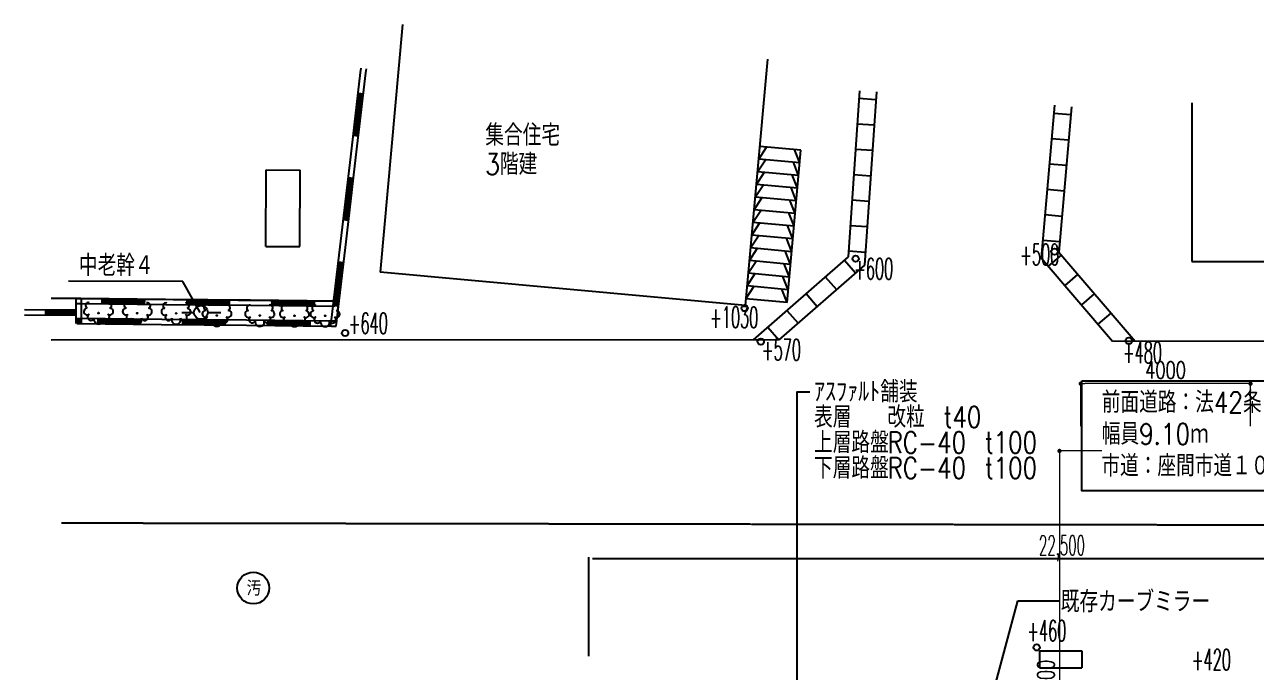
# Model space of a CAD drawing. Header units: millimetres. Extents: x 3721 to 423725, y 3529 to 115772.
# Drawn here: x 7530 to 36546, y 93812 to 109063 of the extents above; entities that cross this region are included whole.
import ezdxf

# ---------------------------------------------------------------- set-up
doc = ezdxf.new("R2010")
doc.units = ezdxf.units.MM
doc.header["$LTSCALE"] = 0.2
doc.header["$PDMODE"] = 1
doc.linetypes.add('CENTER', pattern=[50.8, 31.75, -6.35, 6.35, -6.35])
doc.layers.get('Defpoints').update_dxf_attribs({"color": 40})
doc.layers.add('0-1', color=7, linetype='Continuous')
doc.layers.add('92 設備記述', color=3, linetype='Continuous')
doc.layers.add('A_寸法', color=1, linetype='Continuous', lineweight=9, true_color=0xff0000)
doc.layers.add('A_通芯', color=8, linetype='Continuous', plot=False)
doc.styles.add('Dim', font='simplex.shx', dxfattribs={"width": 0.7, "bigfont": 'extfont2.shx'})
doc.styles.get("Standard").update_dxf_attribs({"font": 'simplex.shx', "width": 0.8, "height": 700, "bigfont": 'extfont2.shx'})
doc.styles.add('Standard-A', font='romans.shx', dxfattribs={"bigfont": 'extfont2.shx'})
doc.dimstyles.new('1-200', dxfattribs={"dimscale": 200, "dimtxt": 3, "dimasz": 1, "dimexe": 1, "dimexo": 1, "dimgap": 1, "dimtad": 1, "dimdec": 0, "dimtxsty": 'Dim', "dimblk": 'DOT', "dimcen": 2.5, "dimadec": 0, "dimazin": 0, "dimtfac": 1, "dimtdec": 0, "dimtix": 1, "dimtmove": 2, "dimatfit": 3, "dimldrblk": '引出線', "dimfxl": 1, "dimlwd": -1, "dimlwe": -1, "dimarcsym": 0})

# ---------------------------------------------------------------- blocks, each defined once
blk = doc.blocks.new('_Dot')
at = {"color": 0, "linetype": 'ByBlock', "lineweight": -2}
blk.add_line((-0.5, 0), (-1, 0), dxfattribs=at)
at = {"color": 0, "linetype": 'ByBlock', "const_width": 0.5}
blk.add_lwpolyline([(-0.25, 0, 1), (0.25, 0, 1)], format="xyb", close=True, dxfattribs=at)
blk = doc.blocks.new('*D5')
at = {"layer": 'A_寸法', "color": 0, "transparency": 16777216}
for p, q in [((32408, 99610), (32408, 100610)), ((36308, 100610), (32508, 100610)), ((36408, 99610), (36408, 100610))]:
    blk.add_line(p, q, dxfattribs=at)
at = {"layer": 'Defpoints', "color": 0, "transparency": 16777216}
for p in [(32408, 100610), (32408, 99610), (36408, 99610)]:
    blk.add_point(p, dxfattribs=at)
at = {"layer": 'A_寸法', "color": 0, "transparency": 16777216, "xscale": 100, "yscale": 100, "zscale": 100, "rotation": 180}
blk.add_blockref('_Dot', (32408, 100610), dxfattribs=at)
at = {"layer": 'A_寸法', "color": 0, "transparency": 16777216, "xscale": 100, "yscale": 100, "zscale": 100}
blk.add_blockref('_Dot', (36408, 100610), dxfattribs=at)
at = {"layer": 'A_寸法', "color": 0, "transparency": 16777216, "insert": (34408, 100930), "char_height": 400, "attachment_point": 5, "style": 'Dim'}
blk.add_mtext('4000', dxfattribs=at)
blk = doc.blocks.new('引出線')
at = {"color": 0, "linetype": 'ByBlock'}
for points in [[(0, 0), (-1.96, -0.4)], [(-1, 0), (0, 0)]]:
    blk.add_lwpolyline(points, dxfattribs=at)
blk = doc.blocks.new('*D6')
at = {"layer": 'A_寸法', "color": 0, "transparency": 16777216}
for p, q in [((32908, 99026), (31908, 99026)), ((31908, 98926), (31908, 88096)), ((32908, 87996), (31908, 87996))]:
    blk.add_line(p, q, dxfattribs=at)
at = {"layer": 'Defpoints', "color": 0, "transparency": 16777216}
for p in [(32908, 99026), (31908, 87996), (32908, 87996)]:
    blk.add_point(p, dxfattribs=at)
at = {"layer": 'A_寸法', "color": 0, "transparency": 16777216, "xscale": 100, "yscale": 100, "zscale": 100}
for p, rotation in [((31908, 99026), 90), ((31908, 87996), 270)]:
    blk.add_blockref('_Dot', p, dxfattribs=dict(at, rotation=rotation))
at = {"layer": 'A_寸法', "color": 0, "transparency": 16777216, "insert": (31588, 93511), "char_height": 400, "attachment_point": 5, "rotation": 90, "style": 'Dim'}
blk.add_mtext('11000', dxfattribs=at)

msp = doc.modelspace()

# ---------------------------------------------------------------- linework, layer by layer
at = {"layer": '0-1', "color": 8, "linetype": 'Continuous'}
for p, q in [((16434.2, 109062.9), (15902.7, 103231.3)), ((24507.7, 102447.2), (25036.7, 108252.8)), ((15445.3, 107939.2), (15457.2, 108040.5)), ((15445.3, 107939.2), (15457.2, 108040.5)), ((15569.4, 107924.6), (15581.3, 108025.9)), ((15569.4, 107924.6), (15581.3, 108025.9)), ((15211.2, 105953), (15445.3, 107939.2)), ((15335.4, 105938.3), (15569.4, 107924.6)), ((15282.1, 106448.1), (15399.2, 107441.2)), ((15411.6, 107439.7), (15294.6, 106446.6)), ((15307, 106445.1), (15424, 107438.3)), ((15436.4, 107436.8), (15319.4, 106443.7)), ((15331.8, 106442.2), (15448.8, 107435.3)), ((15461.2, 107433.9), (15344.2, 106440.8)), ((15356.6, 106439.3), (15473.6, 107432.4)), ((15486.1, 107431), (15369, 106437.8)), ((15381.5, 106436.4), (15498.5, 107429.5)), ((15510.9, 107428), (15386.8, 107442.7)), ((27197, 107504.7), (26926.5, 103592.8)), ((27596, 107477.1), (27314.2, 103400.1)), ((27184.8, 107328.7), (27583.9, 107301.1)), ((31792, 107163.6), (31478.3, 103571.6)), ((32190.5, 107128.8), (31891.5, 103704.5)), ((35028.3, 107221.6), (35028.3, 103487.6)), ((31776, 106980.7), (32174.5, 106945.9)), ((27143.4, 106730.1), (27542.5, 106702.5)), ((15393.9, 106434.9), (15269.7, 106449.5)), ((31723.8, 106383), (32122.3, 106348.2)), ((14977.2, 103966.7), (15211.2, 105953)), ((15101.4, 103952.1), (15335.4, 105938.3)), ((24822, 105897), (25007.5, 106180.4)), ((25817.5, 106107.5), (24849.3, 106195.7)), ((25490.8, 102522.4), (25817.5, 106107.5)), ((25790.2, 105808.8), (25666.9, 106123.6)), ((27102, 106131.5), (27501.1, 106103.9)), ((13214, 103842), (13219, 105642)), ((13219, 105642), (14019, 105639.8)), ((14014, 103839.8), (14019, 105639.8)), ((24794.8, 105598.2), (24980.3, 105881.7)), ((25790.2, 105808.8), (24822, 105897)), ((25763, 105510), (25639.6, 105824.9)), ((31671.6, 105785.3), (32070.1, 105750.4)), ((15048.1, 104461.8), (15165.1, 105454.9)), ((15177.5, 105453.5), (15060.5, 104460.3)), ((15072.9, 104458.9), (15190, 105452)), ((15202.4, 105450.6), (15085.4, 104457.4)), ((15097.8, 104456), (15214.8, 105449.1)), ((15227.2, 105447.6), (15110.2, 104454.5)), ((15122.6, 104453), (15239.6, 105446.1)), ((15252, 105444.7), (15135, 104451.6)), ((15147.4, 104450.1), (15264.4, 105443.2)), ((15276.9, 105441.8), (15152.7, 105456.4)), ((24767.6, 105299.5), (24953, 105582.9)), ((25763, 105510), (24794.8, 105598.2)), ((25735.8, 105211.2), (25612.4, 105526.1)), ((27060.6, 105533), (27459.7, 105505.4)), ((24740.4, 105000.7), (24925.8, 105284.1)), ((25735.8, 105211.2), (24767.6, 105299.5)), ((25708.6, 104912.5), (25585.2, 105227.4)), ((31619.4, 105187.5), (32017.9, 105152.7)), ((24713.2, 104701.9), (24898.6, 104985.4)), ((25708.6, 104912.5), (24740.4, 105000.7)), ((25681.3, 104613.7), (25558, 104928.6)), ((27019.3, 104934.4), (27418.3, 104906.8)), ((15159.8, 104448.6), (15035.7, 104463.3)), ((24685.9, 104403.2), (24871.4, 104686.6)), ((25681.3, 104613.7), (24713.2, 104701.9)), ((25654.1, 104314.9), (25530.7, 104629.8)), ((31567.2, 104589.8), (31965.7, 104555)), ((24658.7, 104104.4), (24844.2, 104387.9)), ((25654.1, 104314.9), (24685.9, 104403.2)), ((25626.9, 104016.2), (25503.5, 104331.1)), ((26977.9, 104335.8), (27376.9, 104308.2)), ((26977.9, 104335.8), (27376.9, 104308.2)), ((14743.2, 101980.4), (14977.2, 103966.7)), ((14867.3, 101965.8), (15101.4, 103952.1)), ((24631.5, 103805.6), (24816.9, 104089.1)), ((25626.9, 104016.2), (24658.7, 104104.4)), ((25599.7, 103717.4), (25476.3, 104032.3)), ((31515.1, 103992.1), (31913.5, 103957.3)), ((13214, 103842), (14014, 103839.8)), ((24604.2, 103506.9), (24789.7, 103790.3)), ((25599.7, 103717.4), (24631.5, 103805.6)), ((26926.5, 103592.8), (24689.7, 101640.7)), ((25572.4, 103418.7), (25449.1, 103733.5)), ((26936.5, 103737.3), (27335.5, 103709.7)), ((31649, 103372.8), (31952.5, 103633.4)), ((31891.5, 103704.5), (33688.7, 101611.4)), ((14814.1, 102475.5), (14931.1, 103468.7)), ((14943.5, 103467.2), (14826.5, 102474.1)), ((14838.9, 102472.6), (14955.9, 103465.8)), ((14968.3, 103464.3), (14851.3, 102471.1)), ((14863.7, 102469.7), (14980.8, 103462.8)), ((14993.2, 103461.4), (14876.2, 102468.2)), ((14888.6, 102466.8), (15005.6, 103459.9)), ((15018, 103458.4), (14901, 102465.3)), ((14913.4, 102463.8), (15030.4, 103457)), ((15042.8, 103455.5), (14918.7, 103470.1)), ((24577, 103208.1), (24762.5, 103491.6)), ((25572.4, 103418.7), (24604.2, 103506.9)), ((27314.2, 103400.1), (25298.3, 101641)), ((25545.2, 103119.9), (25421.8, 103434.8)), ((26842.7, 103519.6), (27105.7, 103218.3)), ((31478.3, 103571.6), (33159.8, 101613.4)), ((35028.3, 103487.6), (44573.3, 103487.6)), ((24507.7, 102447.2), (15902.7, 103231.3)), ((24549.8, 102909.4), (24735.2, 103192.8)), ((25545.2, 103119.9), (24577, 103208.1)), ((25518, 102821.1), (25394.6, 103136)), ((26390.7, 103125.1), (26653.7, 102823.8)), ((32039.9, 102917.6), (32343.4, 103178.2)), ((24522.6, 102610.6), (24708, 102894)), ((25518, 102821.1), (24549.8, 102909.4)), ((25490.8, 102522.4), (25367.4, 102837.3)), ((25938.6, 102730.6), (26201.6, 102429.2)), ((32430.8, 102462.4), (32734.3, 102723)), ((8739.6, 102612.1), (8158, 102613.7)), ((8739.6, 102612.1), (8738, 102025.9)), ((8849.1, 102486), (8738.4, 102487.1)), ((8739.6, 102612.1), (14850, 102552.2)), ((8850.3, 102611), (8739.6, 102612.1)), ((10849, 102466.4), (8849.1, 102486)), ((10850.2, 102591.4), (8850.3, 102611)), ((8864.6, 102611.7), (8863, 102025.6)), ((9350.2, 102606.1), (9349, 102481.1)), ((10349.1, 102483.8), (9349.2, 102493.6)), ((9349.3, 102506.1), (10349.2, 102496.3)), ((10349.4, 102508.8), (9349.4, 102518.6)), ((9349.5, 102531.1), (10349.5, 102521.3)), ((10349.6, 102533.8), (9349.6, 102543.6)), ((9349.8, 102556.1), (10349.7, 102546.3)), ((10349.8, 102558.8), (9349.9, 102568.6)), ((9350, 102581.1), (10350, 102571.3)), ((10350.1, 102583.8), (9350.1, 102593.6)), ((10350.2, 102596.3), (10349, 102471.3)), ((12848.9, 102446.8), (10849, 102466.4)), ((12850.1, 102571.8), (10850.2, 102591.4)), ((11350.1, 102586.5), (11348.9, 102461.5)), ((12349, 102464.2), (11349.1, 102474)), ((11349.2, 102486.5), (12349.1, 102476.7)), ((12349.3, 102489.2), (11349.3, 102499)), ((11349.4, 102511.5), (12349.4, 102501.7)), ((12349.5, 102514.2), (11349.5, 102524)), ((11349.7, 102536.5), (12349.6, 102526.7)), ((12349.7, 102539.2), (11349.8, 102549)), ((11349.9, 102561.5), (12349.9, 102551.7)), ((12350, 102564.2), (11350, 102574)), ((12350.1, 102576.7), (12348.9, 102451.7)), ((14848.8, 102427.2), (12848.9, 102446.8)), ((14850, 102552.2), (12850.1, 102571.8)), ((13350.1, 102566.9), (13348.8, 102441.9)), ((14348.9, 102444.6), (13349, 102454.4)), ((13349.1, 102466.9), (14349, 102457.1)), ((14349.2, 102469.6), (13349.2, 102479.4)), ((13349.3, 102491.9), (14349.3, 102482.1)), ((14349.4, 102494.6), (13349.5, 102504.4)), ((13349.6, 102516.9), (14349.5, 102507.1)), ((14349.6, 102519.6), (13349.7, 102529.4)), ((13349.8, 102541.9), (14349.8, 102532.1)), ((14349.9, 102544.6), (13349.9, 102554.4)), ((14350, 102557.1), (14348.8, 102432.1)), ((14925.8, 102462.4), (14801.7, 102477)), ((25490.8, 102522.4), (24522.6, 102610.6)), ((7529.8, 102228.5), (8759.3, 102225.1)), ((7530.1, 102353.5), (8759.6, 102350.1)), ((8029.8, 102227.1), (8030.1, 102352.1)), ((8029.8, 102239.6), (8759.3, 102237.6)), ((8759.4, 102275.1), (8029.9, 102277.1)), ((8029.9, 102264.6), (8759.4, 102262.6)), ((8759.3, 102250.1), (8029.9, 102252.1)), ((8030, 102314.6), (8759.5, 102312.6)), ((8759.5, 102300.1), (8030, 102302.1)), ((8030, 102289.6), (8759.4, 102287.6)), ((8030.1, 102339.6), (8759.6, 102337.6)), ((8759.5, 102325.1), (8030.1, 102327.1)), ((8758.2, 102150.7), (10758.1, 102131.1)), ((9256.9, 102020.8), (9258.2, 102145.8)), ((11230.7, 102288.5), (11519.3, 102287.6)), ((11844.3, 102286.7), (12154.4, 102285.9)), ((25486.5, 102336.1), (25749.5, 102034.7)), ((32821.7, 102007.2), (33125.1, 102267.8)), ((8738.2, 102112.1), (8863.2, 102111.7)), ((8750.7, 102112.1), (8750.5, 102025.9)), ((8756.9, 102025.7), (10756.9, 102006.1)), ((8763, 102025.8), (8763.2, 102112)), ((8775.7, 102112), (8775.5, 102025.8)), ((8788, 102025.8), (8788.2, 102111.9)), ((8800.7, 102111.9), (8800.5, 102025.7)), ((8813, 102025.7), (8813.2, 102111.9)), ((8825.7, 102111.8), (8825.5, 102025.7)), ((8838, 102025.6), (8838.2, 102111.8)), ((8850.7, 102111.8), (8850.5, 102025.6)), ((9257, 102033.3), (10257, 102023.5)), ((10257.1, 102036), (9257.2, 102045.8)), ((9257.3, 102058.3), (10257.2, 102048.5)), ((10257.4, 102061), (9257.4, 102070.8)), ((9257.5, 102083.3), (10257.5, 102073.5)), ((10257.6, 102086), (9257.7, 102095.8)), ((9257.8, 102108.3), (10257.7, 102098.5)), ((10257.9, 102111), (9257.9, 102120.8)), ((9258, 102133.3), (10258, 102123.5)), ((10256.9, 102011), (10258.1, 102136)), ((10756.9, 102006.1), (12756.8, 101986.5)), ((10758.1, 102131.1), (12758, 102111.5)), ((11256.8, 102001.2), (11258.1, 102126.2)), ((11256.9, 102013.7), (12256.9, 102003.9)), ((12257, 102016.4), (11257.1, 102026.2)), ((11257.2, 102038.7), (12257.1, 102028.9)), ((12257.3, 102041.4), (11257.3, 102051.2)), ((11257.4, 102063.7), (12257.4, 102053.9)), ((12257.5, 102066.4), (11257.6, 102076.2)), ((11257.7, 102088.7), (12257.6, 102078.9)), ((12257.8, 102091.4), (11257.8, 102101.2)), ((11257.9, 102113.7), (12257.9, 102103.9)), ((12256.8, 101991.4), (12258, 102116.4)), ((12756.8, 101986.5), (14756.7, 101966.9)), ((12758, 102111.5), (14757.9, 102091.9)), ((13256.7, 101981.6), (13258, 102106.6)), ((13256.9, 101994.1), (14256.8, 101984.3)), ((14256.9, 101996.8), (13257, 102006.6)), ((13257.1, 102019.1), (14257, 102009.3)), ((14257.2, 102021.8), (13257.2, 102031.6)), ((13257.3, 102044.1), (14257.3, 102034.3)), ((14257.4, 102046.8), (13257.5, 102056.6)), ((13257.6, 102069.1), (14257.5, 102059.3)), ((14257.7, 102071.8), (13257.7, 102081.6)), ((13257.8, 102094.1), (14257.8, 102084.3)), ((14256.7, 101971.8), (14257.9, 102096.8)), ((14756.7, 101966.9), (14867.3, 101965.8)), ((14757.9, 102091.9), (14868.5, 102090.8)), ((25034.5, 101941.6), (25297.5, 101640.2)), ((25298.3, 101641), (8158, 101634.7)), ((95278.5, 101387.3), (33159.8, 101613.4)), ((20824.3, 94197), (20824.3, 96527)), ((20904.3, 96491), (20984.3, 96491)), ((20984.3, 96491), (43164.3, 96491)), ((31433.5, 94321.4), (31433.5, 93921.4)), ((31433.5, 94321.4), (32433.5, 94321.4)), ((32433.5, 94321.4), (32433.5, 93921.4)), ((31433.5, 93921.4), (32433.5, 93921.4))]:
    msp.add_line(p, q, dxfattribs=at)
at = {"layer": '0-1', "color": 8, "linetype": 'Continuous', "const_width": 0.004}
msp.add_lwpolyline([(20744.9, 96491, 1), (20903.7, 96491, 1)], format="xyb", close=True, dxfattribs=at)
at = {"layer": '0-1', "color": 8, "linetype": 'Continuous'}
for centre, radius in [((27106.3, 103551.4), 75), ((31790.5, 103718.4), 75), ((11681.8, 102287.2), 162.5), ((24491, 102387.8), 75), ((9269.8, 102270.8), 10.7), ((10183.5, 102268.3), 10.7), ((11097.3, 102265.7), 10.7), ((12059, 102214.9), 10.7), ((13068.9, 102212.1), 10.7), ((13886.5, 102209.8), 10.7), ((14607.9, 102207.8), 10.7), ((15079.5, 101801), 75), ((24871.6, 101598.6), 75), ((33541, 101619.4), 75), ((31370.9, 94399.5), 75)]:
    msp.add_circle(centre, radius, dxfattribs=at)
for centre, radius, start, end in [((9029, 102450.9), 67.2, 69.8401, 249.84), ((9512, 102449.6), 67.2, 289.84, 109.84), ((9942.7, 102448.4), 67.2, 69.8401, 249.84), ((10425.7, 102447), 67.2, 289.84, 109.84), ((10856.5, 102445.8), 67.2, 69.8401, 249.84), ((11339.5, 102444.5), 67.2, 289.84, 109.84), ((11818.2, 102395), 67.2, 69.8401, 249.84), ((12301.2, 102393.7), 67.2, 289.84, 109.84), ((12828.1, 102392.2), 67.2, 69.8401, 249.84), ((13311.1, 102390.8), 67.2, 289.84, 109.84), ((13645.7, 102389.9), 67.2, 69.8401, 249.84), ((14128.7, 102388.6), 67.2, 289.84, 109.84), ((14367.1, 102387.9), 67.2, 69.8401, 249.84), ((14850.1, 102386.5), 67.2, 289.84, 109.84), ((9003, 102308.6), 79.2, 87.9701, 304.84), ((9093.5, 102178.5), 79.2, 124.84, 341.71), ((9269.6, 102119.7), 106.3, 161.405, 18.275), ((9445.9, 102177.5), 79.2, 197.97, 54.84), ((9537.1, 102307.1), 79.2, 234.84, 91.71), ((9916.7, 102306), 79.2, 87.9701, 304.84), ((10007.3, 102175.9), 79.2, 124.84, 341.71), ((10183.3, 102117.2), 106.3, 161.405, 18.275), ((10359.6, 102174.9), 79.2, 197.97, 54.84), ((10450.9, 102304.5), 79.2, 234.84, 91.71), ((10830.5, 102303.5), 79.2, 87.9701, 304.84), ((10921, 102173.4), 79.2, 124.84, 341.71), ((11097.1, 102114.6), 106.3, 161.405, 18.275), ((11273.4, 102172.4), 79.2, 197.97, 54.84), ((11364.6, 102302), 79.2, 234.84, 91.71), ((11792.2, 102252.7), 79.2, 87.9701, 304.84), ((11882.7, 102122.6), 79.2, 124.84, 341.71), ((12235.1, 102121.6), 79.2, 197.97, 54.84), ((12326.3, 102251.2), 79.2, 234.84, 91.71), ((12802.1, 102249.9), 79.2, 87.9701, 304.84), ((12892.7, 102119.8), 79.2, 124.84, 341.71), ((13245, 102118.8), 79.2, 197.97, 54.84), ((13336.3, 102248.4), 79.2, 234.84, 91.71), ((13619.7, 102247.6), 79.2, 87.9701, 304.84), ((13710.2, 102117.5), 79.2, 124.84, 341.71), ((14062.6, 102116.5), 79.2, 197.97, 54.84), ((14153.8, 102246.1), 79.2, 234.84, 91.71), ((14341.1, 102245.6), 79.2, 87.9701, 304.84), ((14431.6, 102115.5), 79.2, 124.84, 341.71), ((14784, 102114.5), 79.2, 197.97, 54.84), ((14875.2, 102244.1), 79.2, 234.84, 91.71), ((12058.8, 102063.8), 106.3, 161.405, 18.275), ((13068.7, 102061), 106.3, 161.405, 18.275), ((13886.3, 102058.7), 106.3, 161.405, 18.275), ((14607.7, 102056.7), 106.3, 161.405, 18.275)]:
    msp.add_arc(centre, radius, start, end, dxfattribs=at)
at = {"layer": '92 設備記述', "color": 8}
for p, q in [((11254.2, 103011.7), (8561, 103019.2)), ((11668.7, 102288.6), (11254.2, 103011.7)), ((30348.9, 93333.1), (30928.1, 95494.5)), ((30928.1, 95494.5), (31897.6, 95494.5))]:
    msp.add_line(p, q, dxfattribs=at)
msp.add_lwpolyline([(25725.9, 92472.9), (25725.9, 100418), (26025.9, 100418)], dxfattribs=at)
msp.add_lwpolyline([(32433.2, 100679.8), (39875.5, 100679.8), (39875.5, 98086.5), (32433.2, 98086.5), (32433.2, 100679.8), (32433.2, 100679.8)], close=True, dxfattribs=at)
msp.add_circle((12914.8, 95798.1), 375, dxfattribs=at)
at = {"layer": 'A_通芯', "color": 8, "linetype": 'CENTER', "ltscale": 2}
msp.add_line((8399.2, 97332), (83161.5, 97209.1), dxfattribs=at)

# ---------------------------------------------------------------- texts
at = {"layer": '0-1', "color": 8, "width": 0.5}
for s, p in [('+500', (30980.2, 103400.7)), ('+600', (27067.9, 103065.8)), ('+640', (15162.9, 101781.5)), ('+1030', (23675.7, 101925)), ('+570', (24895.9, 101160.5)), ('+480', (33400.7, 101096.6)), ('+460', (31147.2, 94545)), ('+420', (35024.8, 93863.5))]:
    msp.add_text(s, height=500, rotation=359.84, dxfattribs=at).set_placement(p)
msp.add_text('22,500', height=460, dxfattribs=at).set_placement((31424.5, 96571))
at = {"layer": '92 設備記述', "color": 8, "style": 'Standard-A'}
for s, height, width, p in [('集合住宅', 500, 0.8, (18382.6, 106211.7)), ('3階建', 500, 0.8, (18382.6, 105526.5)), ('中老幹４', 500, 0.8, (8807.9, 103143.5)), ('ｱｽﾌｧﾙﾄ舗装', 500, 0.8, (26125.9, 100168)), ('前面道路：法42条1項1号道路', 500, 0.8, (32904.3, 99921)), ('表層', 500, 0.8, (26125.9, 99574.4)), ('改粒\u3000t40', 500, 0.8, (27856.2, 99574.4)), ('上層路盤', 500, 0.8, (26125.9, 98974.4)), ('幅員9.10ｍ', 500, 0.8, (32904.3, 99174.9)), ('RC-40\u3000t100', 500, 0.8, (27856.2, 98974.4)), ('市道：座間市道１０号線', 500, 0.8, (32895, 98425.4)), ('下層路盤', 500, 0.8, (26125.9, 98374.4)), ('RC-40\u3000t100', 500, 0.8, (27856.2, 98374.4)), ('汚', 350, 0.9, (12758.5, 95617.5)), ('既存カーブミラー', 500, 0.8, (31938.2, 95227))]:
    msp.add_text(s, height=height, dxfattribs=dict(at, width=width)).set_placement(p)

# ---------------------------------------------------------------- dimensions: what is measured, and where the dimension line sits
at = {"layer": 'A_寸法', "color": 8}
dim = msp.add_linear_dim(base=(32407.9, 100609.9), p1=(36407.9, 99610), p2=(32407.9, 99610), angle=180, dimstyle='1-200', override={"dimtxt": 2, "dimasz": 0.5, "dimexe": 0, "dimexo": 0, "dimgap": 0.6}, dxfattribs=at)
dim.commit()
dim.dimension.update_dxf_attribs({"geometry": '*D5', "text_midpoint": (34407.9, 100929.9)})
dim = msp.add_linear_dim(base=(31907.9, 87995.8), p1=(32907.8, 99025.8), p2=(32907.8, 87995.8), angle=270, text='11000', dimstyle='1-200', override={"dimtxt": 2, "dimasz": 0.5, "dimexe": 0, "dimexo": 0, "dimgap": 0.6}, dxfattribs=at)
dim.commit()
dim.dimension.update_dxf_attribs({"geometry": '*D6', "text_midpoint": (31587.9, 93510.8)})

doc.saveas('drawing.dxf')
